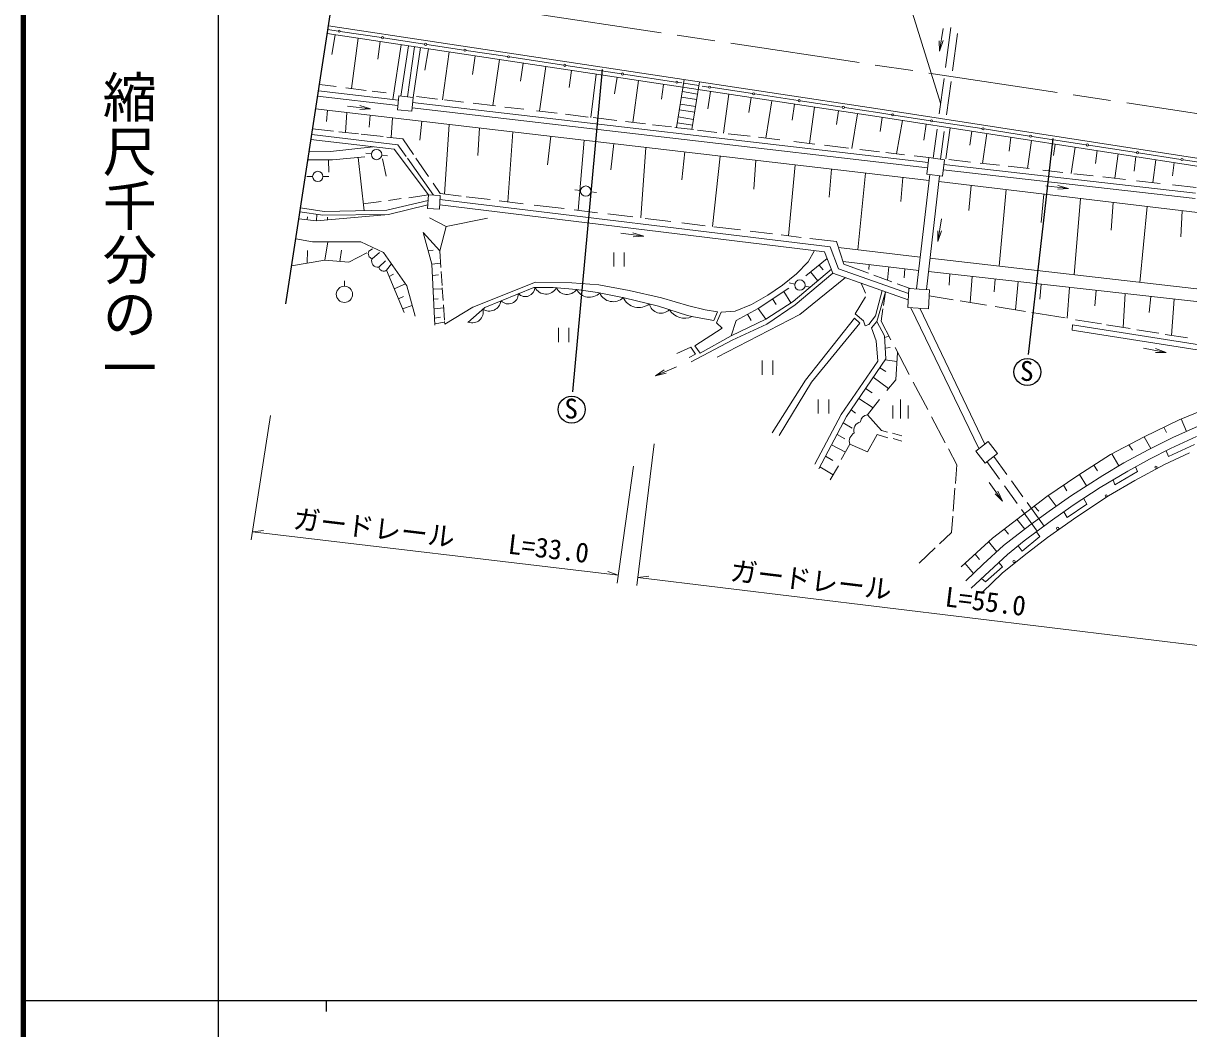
# Model space of a CAD drawing. Units: millimetres, scale not verified. Extents: x 40000 to 680000, y 20000 to 380000.
# Drawn here: x 40000 to 147687, y 202409 to 295322 of the extents above; entities that cross this region are included whole.
import ezdxf
from ezdxf.enums import TextEntityAlignment as Align

# ---------------------------------------------------------------- set-up
doc = ezdxf.new("R2010")
doc.units = ezdxf.units.MM
doc.header["$LTSCALE"] = 1000
doc.linetypes.add('CHAIN', pattern=[18.5, 12, -1.5, 3.5, -1.5])
for name, color, linetype, lineweight in [('M-BGD', 7, 'Continuous', 13), ('M-BMK', 2, 'CHAIN', 13), ('M-BMK-SRVR', 3, 'Continuous', 25), ('M-STR-HTXT', 7, 'Continuous', 13), ('M-TTL', 2, 'Continuous', 140), ('M-TTL-BAND', 7, 'Continuous', 25)]:
    doc.layers.add(name, color=color, linetype=linetype, lineweight=lineweight)
doc.styles.add('@ＭＳ ゴシック', font='')
doc.styles.add('ＭＳ ゴシック', font='')
doc.styles.get('@ＭＳ ゴシック').set_extended_font_data('@MS Gothic')
doc.styles.get('ＭＳ ゴシック').set_extended_font_data('MS Gothic')

msp = doc.modelspace()

# ---------------------------------------------------------------- linework, layer by layer
at = {"layer": 'M-BGD'}
for p, q in [((68186, 295085), (119178, 287380)), ((68078, 294377), (119077, 286671)), ((68135, 294752), (69086, 294609)), ((68816, 294265), (68499, 292430)), ((69284, 294579), (73093, 294003)), ((125003, 294831), (124656, 292739)), ((125217, 291235), (125719, 294921)), ((126327, 294386), (125858, 290927)), ((70941, 293944), (70323, 289297)), ((72986, 293635), (72775, 292023)), ((73291, 293973), (77085, 293400)), ((74925, 293342), (74152, 288275)), ((75592, 293241), (74894, 288591)), ((76149, 293157), (75497, 288532)), ((76696, 293075), (76025, 288479)), ((77437, 292963), (77115, 291000)), ((77283, 293370), (80714, 292852)), ((124656, 292739), (124639, 293714)), ((124656, 292739), (124997, 293720)), ((79352, 292673), (78741, 288238)), ((80912, 292822), (84731, 292245)), ((81754, 292310), (81503, 290579)), ((84011, 291970), (83393, 287714)), ((84929, 292215), (89943, 291457)), ((86185, 291641), (85933, 289963)), ((88295, 291322), (87684, 287201)), ((90140, 291428), (95274, 290652)), ((90663, 290964), (90447, 289402)), ((92934, 290621), (92438, 286612)), ((94862, 290330), (94625, 288799)), ((95472, 290622), (100293, 289894)), ((96833, 290032), (96323, 286170)), ((99154, 289682), (98958, 288308)), ((101079, 290115), (100370, 285687)), ((100491, 289864), (100836, 289812)), ((101026, 289783), (102423, 289572)), ((102476, 289904), (101773, 285520)), ((124633, 286956), (125079, 290225)), ((125726, 289956), (125307, 286866)), ((74667, 288214), (67269, 289096)), ((68905, 289478), (67358, 289676)), ((71682, 289123), (69801, 289364)), ((73517, 288889), (72222, 289054)), ((74706, 288610), (74580, 287334)), ((76025, 288479), (74706, 288610)), ((100902, 289007), (102296, 288783)), ((102739, 289524), (103324, 289436)), ((103491, 289026), (103248, 287411)), ((103522, 289406), (107388, 288822)), ((105198, 288768), (104706, 285182)), ((107586, 288792), (111599, 288185)), ((69972, 287670), (72078, 287417)), ((72078, 287417), (71083, 287713)), ((75898, 287204), (76025, 288479)), ((76323, 288558), (78273, 288325)), ((78927, 288247), (80666, 288039)), ((81563, 287932), (83629, 287685)), ((84498, 287582), (86246, 287373)), ((100717, 287857), (102112, 287633)), ((100821, 288502), (102215, 288279)), ((107247, 288459), (107033, 287074)), ((109176, 288167), (108627, 284702)), ((111272, 287851), (111057, 286373)), ((111796, 288156), (115672, 287570)), ((113117, 287572), (112640, 284223)), ((115870, 287540), (119145, 287045)), ((123696, 280802), (67012, 287418)), ((68101, 287291), (68002, 286236)), ((69886, 287083), (69772, 285238)), ((72078, 287417), (71105, 287356)), ((72051, 286830), (71956, 285718)), ((74107, 286590), (73996, 284770)), ((74580, 287334), (75898, 287204)), ((75929, 287510), (123551, 281972)), ((87433, 287231), (89321, 287006)), ((90087, 286915), (92200, 286662)), ((92667, 286607), (94835, 286348)), ((100527, 286670), (101922, 286447)), ((100633, 287330), (102027, 287106)), ((115336, 287237), (115136, 285981)), ((117092, 286971), (116552, 283766)), ((119077, 286671), (156783, 280844)), ((119145, 287045), (120242, 286876)), ((119178, 287380), (156885, 281553)), ((119377, 286625), (119188, 285322)), ((120440, 286845), (123827, 286322)), ((68673, 285360), (66730, 285575)), ((76813, 286274), (76631, 284533)), ((79341, 285979), (78914, 279535)), ((82147, 285652), (81994, 283103)), ((95639, 286252), (97508, 286029)), ((98125, 285955), (99892, 285744)), ((100219, 285705), (101939, 285500)), ((100441, 286131), (101835, 285908)), ((102285, 285459), (104079, 285244)), ((121231, 286338), (120690, 283262)), ((123429, 285999), (123226, 284523)), ((124025, 286291), (128583, 285587)), ((124075, 282854), (124442, 285549)), ((125643, 285657), (125234, 282795)), ((128780, 285556), (132987, 284906)), ((74257, 283684), (66576, 284571)), ((74621, 284105), (66647, 285035)), ((70984, 285104), (69144, 285308)), ((73247, 284853), (71221, 285077)), ((75071, 284650), (73599, 284814)), ((75071, 284650), (76062, 283195)), ((85223, 285293), (84771, 278825)), ((88731, 284883), (88429, 282251)), ((91827, 284522), (91263, 278038)), ((105126, 285120), (107154, 284877)), ((107930, 284785), (109902, 284549)), ((111201, 284394), (113136, 284163)), ((125099, 285333), (124751, 282766)), ((127660, 285345), (127449, 284063)), ((129042, 285131), (128644, 282376)), ((131258, 284789), (131094, 283511)), ((133156, 284496), (132784, 281909)), ((133184, 284876), (138221, 284097)), ((68394, 283469), (66412, 283501)), ((68394, 283469), (72326, 283907)), ((72173, 283255), (71642, 283320)), ((77433, 279479), (74257, 283684)), ((75390, 283016), (74621, 284105)), ((94552, 284204), (94296, 281778)), ((97509, 283859), (97051, 277337)), ((101129, 283436), (100858, 280863)), ((114043, 284055), (116258, 283791)), ((117305, 283666), (119118, 283449)), ((119688, 283381), (121425, 283174)), ((135361, 284155), (135206, 283091)), ((137200, 283871), (136833, 281455)), ((138419, 284067), (142857, 283381)), ((139220, 283558), (139067, 282380)), ((141183, 283255), (140861, 280998)), ((143055, 283350), (146966, 282746)), ((68583, 282691), (66290, 282701)), ((68191, 282693), (68233, 281570)), ((68583, 282691), (71570, 282986)), ((70955, 282925), (71486, 277998)), ((73651, 283071), (73119, 283137)), ((73182, 282789), (73532, 281191)), ((77906, 279453), (75507, 282850)), ((76283, 282870), (77436, 281178)), ((104408, 283053), (103690, 276533)), ((107697, 282670), (107514, 279980)), ((111337, 282245), (110718, 275681)), ((122315, 283068), (123671, 282906)), ((123671, 282906), (123476, 281389)), ((125130, 282718), (123671, 282906)), ((124934, 281201), (125130, 282718)), ((125520, 282728), (127540, 282500)), ((128428, 282400), (130213, 282199)), ((142813, 283003), (142656, 281651)), ((144665, 282717), (144372, 280602)), ((146331, 282460), (146179, 281240)), ((147163, 282715), (151060, 282113)), ((66736, 281169), (66201, 281169)), ((68225, 281169), (67690, 281169)), ((114688, 281854), (114454, 279244)), ((117818, 281488), (117121, 274396)), ((121277, 281085), (121078, 278844)), ((122550, 270773), (123759, 281353)), ((123446, 270723), (124650, 281238)), ((123476, 281389), (124934, 281201)), ((125007, 281766), (148274, 279118)), ((131017, 282108), (132961, 281889)), ((134213, 281748), (136064, 281539)), ((137083, 281424), (138858, 281224)), ((139746, 281123), (141859, 280885)), ((77865, 280548), (78522, 279582)), ((150328, 277618), (124588, 280699)), ((127573, 280342), (127370, 278022)), ((134473, 280288), (136582, 280066)), ((136582, 280066), (135583, 280348)), ((136582, 280066), (135610, 279991)), ((142868, 280771), (145055, 280524)), ((146186, 280397), (148388, 280148)), ((77404, 278962), (73605, 278039)), ((73743, 278962), (74920, 279144)), ((75635, 279200), (77433, 279479)), ((77433, 279479), (77362, 278211)), ((78525, 279418), (77433, 279479)), ((78454, 278150), (78525, 279418)), ((78522, 279582), (80467, 279347)), ((80914, 279292), (83129, 279024)), ((83984, 278920), (86187, 278654)), ((91494, 279870), (90962, 279932)), ((92973, 279698), (92441, 279760)), ((130826, 279953), (130186, 272874)), ((134302, 279536), (134057, 276929)), ((137697, 279130), (137103, 272081)), ((67691, 277593), (65553, 277889)), ((67801, 277927), (65609, 278256)), ((73605, 278039), (67801, 277927)), ((71415, 278653), (73070, 278864)), ((77380, 278532), (73733, 277663)), ((77362, 278211), (78454, 278150)), ((78476, 278549), (114048, 274210)), ((87215, 278529), (89972, 278195)), ((90903, 278082), (93064, 277820)), ((140715, 278769), (140514, 276214)), ((143851, 278393), (143185, 271383)), ((147096, 278005), (146970, 275604)), ((67090, 277067), (65457, 277258)), ((66226, 277168), (66257, 277429)), ((67090, 277067), (67133, 277670)), ((73733, 277663), (67090, 277067)), ((73733, 277663), (67691, 277593)), ((68101, 277158), (68121, 277398)), ((79062, 276532), (77527, 277331)), ((79062, 276532), (82908, 277315)), ((94000, 277707), (96333, 277424)), ((97476, 277286), (99827, 277001)), ((100866, 276875), (102997, 276617)), ((124856, 277261), (124509, 275168)), ((77765, 273076), (76945, 275978)), ((76945, 275978), (78480, 274295)), ((78480, 274295), (79062, 276532)), ((95221, 275916), (97326, 275652)), ((97326, 275652), (96332, 275954)), ((103796, 276520), (106261, 276221)), ((107153, 276113), (109224, 275862)), ((110028, 275765), (111870, 275541)), ((124509, 275168), (124492, 276143)), ((124509, 275168), (124850, 276149)), ((66726, 275128), (65172, 275401)), ((71184, 275128), (66726, 275128)), ((67864, 273431), (68135, 275128)), ((73287, 274140), (71184, 275128)), ((97326, 275652), (96352, 275596)), ((112688, 275442), (115132, 275146)), ((115132, 275146), (115833, 273071)), ((115314, 274609), (122886, 273714)), ((66229, 273155), (66263, 274329)), ((69247, 273309), (69396, 274350)), ((71731, 274119), (70090, 273235)), ((71928, 274262), (72266, 274480)), ((72221, 273558), (72920, 274134)), ((75432, 271069), (73287, 274140)), ((77416, 274312), (77867, 274368)), ((78480, 274295), (78584, 272767)), ((94557, 274139), (94557, 272839)), ((95532, 272839), (95532, 274139)), ((114283, 273599), (112313, 271981)), ((113117, 274323), (112518, 273274)), ((114048, 274210), (114807, 272235)), ((150146, 270585), (123776, 273608)), ((67864, 273431), (64791, 272913)), ((70090, 273235), (67864, 273431)), ((72850, 272798), (73453, 273386)), ((73575, 272517), (74022, 273088)), ((73575, 272517), (75182, 268592)), ((77765, 273076), (78557, 273163)), ((78038, 267426), (77765, 273076)), ((114670, 272591), (111135, 269626)), ((112518, 273274), (111452, 272180)), ((113536, 272986), (113902, 272554)), ((115750, 273317), (122745, 272481)), ((115833, 273071), (118104, 272230)), ((118162, 273029), (118134, 272572)), ((119967, 272813), (119849, 271584)), ((121443, 272636), (121386, 271815)), ((69673, 271029), (69673, 271529)), ((73821, 271914), (74204, 272132)), ((77816, 272027), (78372, 272083)), ((78610, 272390), (78700, 271081)), ((81527, 269078), (87331, 271412)), ((87331, 271412), (90696, 271349)), ((111452, 272180), (110148, 271128)), ((114807, 272235), (111323, 269307)), ((115978, 271820), (111750, 268409)), ((112753, 272342), (113408, 271532)), ((114807, 272235), (121773, 269767)), ((118598, 272047), (120251, 271435)), ((123635, 272380), (150050, 269423)), ((125624, 272157), (125540, 271137)), ((127681, 271927), (127487, 269525)), ((129795, 271691), (129704, 270506)), ((131917, 271453), (131679, 268840)), ((74279, 270795), (75310, 271243)), ((76210, 268251), (75432, 271069)), ((77877, 270752), (78719, 270790)), ((78714, 270873), (78794, 269702)), ((87164, 270914), (82646, 269073)), ((88956, 270904), (87164, 270914)), ((88956, 270904), (91119, 270721)), ((90696, 271349), (93177, 271160)), ((93049, 270433), (91119, 270721)), ((95530, 269956), (93049, 270433)), ((93177, 271160), (95995, 270634)), ((95995, 270634), (98981, 269940)), ((110750, 270853), (107909, 268958)), ((110148, 271128), (108788, 270189)), ((110265, 270529), (110925, 269488)), ((111296, 271230), (110772, 271340)), ((112753, 270923), (112229, 271034)), ((117418, 271310), (117834, 270382)), ((118732, 268298), (119378, 270616)), ((118877, 267761), (119666, 270514)), ((119471, 269258), (119666, 270514)), ((120757, 271248), (121946, 270807)), ((121832, 270813), (121733, 269051)), ((123751, 270706), (121832, 270813)), ((123653, 268943), (123751, 270706)), ((134059, 271213), (133924, 269819)), ((136675, 270920), (136449, 268061)), ((139149, 270643), (139014, 269203)), ((141826, 270344), (141620, 267216)), ((74668, 269848), (75139, 270066)), ((75043, 268931), (75937, 269242)), ((77922, 269834), (78344, 269845)), ((78821, 269308), (78918, 267886)), ((98699, 269185), (95530, 269956)), ((98981, 269940), (101505, 269204)), ((107274, 269334), (105774, 268717)), ((108788, 270189), (107274, 269334)), ((111135, 269626), (108608, 267977)), ((111323, 269307), (108701, 267512)), ((109242, 269847), (109563, 269344)), ((117816, 270046), (116872, 268485)), ((125913, 269782), (123720, 270141)), ((129007, 269277), (126575, 269674)), ((144202, 270078), (144047, 268586)), ((146331, 269839), (146105, 266483)), ((77965, 268936), (78839, 269040)), ((78007, 268071), (78549, 268172)), ((78943, 267524), (81527, 269078)), ((82646, 269073), (81090, 267685)), ((101376, 268316), (98699, 269185)), ((101942, 268182), (101376, 268316)), ((101505, 269204), (103020, 268855)), ((103805, 267852), (101942, 268182)), ((103020, 268855), (104141, 268668)), ((104141, 268668), (103805, 267852)), ((104498, 268633), (104064, 267652)), ((111750, 268409), (104130, 264463)), ((105774, 268717), (104498, 268633)), ((107909, 268958), (105884, 267864)), ((106927, 268428), (107255, 267862)), ((107909, 268958), (108608, 267977)), ((116872, 268485), (117648, 267840)), ((118124, 267494), (118732, 268298)), ((119262, 267800), (119426, 268942)), ((121733, 269051), (123653, 268943)), ((128308, 256013), (122006, 269035)), ((122845, 268988), (128863, 256437)), ((132606, 268688), (129813, 269145)), ((136274, 268089), (133200, 268592)), ((78032, 267561), (78931, 267691)), ((78926, 267766), (78943, 267524)), ((89447, 267168), (89447, 265868)), ((90422, 265868), (90422, 267168)), ((104568, 267161), (102059, 265521)), ((104064, 267652), (104568, 267161)), ((108608, 267977), (105415, 266429)), ((105884, 267864), (105415, 266429)), ((108701, 267512), (105504, 266054)), ((116802, 268067), (112273, 262347)), ((112848, 262158), (117306, 267619)), ((117306, 267619), (116802, 268067)), ((117648, 267840), (117797, 267364)), ((117797, 267364), (118124, 267494)), ((118877, 267761), (118372, 267186)), ((118372, 267186), (118821, 265980)), ((119564, 266429), (118877, 267761)), ((120171, 266075), (119262, 267800)), ((136930, 266950), (136936, 267455)), ((139631, 267541), (137226, 267934)), ((142270, 267109), (140104, 267463)), ((105504, 266054), (101719, 264035)), ((105415, 266429), (102541, 264845)), ((119704, 264326), (119564, 266429)), ((119574, 266273), (120002, 266396)), ((136930, 266950), (151083, 264720)), ((144925, 266676), (142888, 267008)), ((147579, 266242), (145525, 266578)), ((100390, 264806), (101694, 265380)), ((101694, 265380), (102101, 264735)), ((102059, 265521), (102541, 264845)), ((118821, 265980), (118961, 264101)), ((119638, 265310), (120090, 265359)), ((121862, 262868), (120551, 265355)), ((120629, 262359), (120783, 264915)), ((143511, 265292), (145598, 264915)), ((145598, 264915), (144623, 265270)), ((145598, 264915), (144623, 264912)), ((102101, 264735), (101540, 264427)), ((108287, 264147), (108287, 262847)), ((109262, 262847), (109262, 264147)), ((118961, 264101), (115568, 259166)), ((116066, 258984), (119704, 264326)), ((119629, 264215), (120732, 264066)), ((100354, 263584), (98405, 262748)), ((98405, 262748), (99217, 263288)), ((98405, 262748), (99415, 262990)), ((119137, 263493), (119716, 263144)), ((112273, 262347), (109210, 257472)), ((109841, 257237), (112848, 262158)), ((118534, 262608), (119959, 261575)), ((119802, 261392), (120629, 262359)), ((123571, 259626), (122228, 262172)), ((117196, 260643), (118532, 259798)), ((117835, 261582), (118436, 261163)), ((113452, 260556), (113452, 259256)), ((114427, 259256), (114427, 260556)), ((116491, 259608), (116903, 259303)), ((117999, 259127), (119129, 260551)), ((120360, 258791), (120360, 260016)), ((121060, 258791), (121060, 260541)), ((121760, 258791), (121760, 260016)), ((150480, 260201), (146821, 258687)), ((115568, 259166), (113132, 254589)), ((113507, 254140), (116066, 258984)), ((119297, 257677), (117999, 259127)), ((125197, 256540), (123928, 258948)), ((146821, 258687), (143568, 257103)), ((146985, 258755), (147473, 257603)), ((115765, 258414), (116594, 257896)), ((119844, 257537), (119297, 257677)), ((121190, 257200), (120307, 257452)), ((145403, 257996), (145630, 257505)), ((146218, 257047), (148559, 258084)), ((114688, 256376), (115963, 255690)), ((115194, 257334), (115906, 256929)), ((115582, 254999), (116364, 256416)), ((116364, 256416), (118022, 255714)), ((118022, 255714), (118905, 257312)), ((118905, 257312), (119872, 257004)), ((120377, 256948), (121190, 256709)), ((129170, 256672), (128022, 255795)), ((130020, 255559), (129170, 256672)), ((143568, 257103), (140470, 255462)), ((142170, 256362), (142508, 255863)), ((143568, 257103), (144183, 256036)), ((143933, 255911), (146218, 257047)), ((145822, 255294), (148219, 256401)), ((146012, 256033), (148410, 257126)), ((114125, 255309), (114795, 254927)), ((126262, 254520), (125485, 255994)), ((128022, 255795), (128873, 254682)), ((128873, 254682), (130020, 255559)), ((129680, 255299), (130886, 253626)), ((140470, 255462), (137455, 253528)), ((140598, 255531), (141224, 254411)), ((141703, 254691), (143933, 255911)), ((144063, 255051), (146012, 256033)), ((145459, 254564), (147773, 255636)), ((145604, 255827), (145822, 255294)), ((113612, 254338), (114826, 253597)), ((114545, 253134), (115330, 254424)), ((126124, 252799), (126262, 254520)), ((129048, 254815), (130211, 253207)), ((138936, 254478), (139267, 253977)), ((139741, 253542), (141703, 254691)), ((142073, 253930), (144063, 255051)), ((142704, 253071), (145459, 254564)), ((142965, 253902), (142780, 254328)), ((137455, 253528), (134578, 251600)), ((136853, 251677), (139741, 253542)), ((137595, 253617), (138250, 252579)), ((139521, 252430), (142073, 253930)), ((140286, 251641), (142704, 253071)), ((140705, 253126), (140876, 252655)), ((140876, 252655), (142965, 253902)), ((125917, 250230), (126088, 252353)), ((129265, 252885), (130496, 251158)), ((130496, 251158), (130045, 252094)), ((130667, 252577), (131840, 250956)), ((131317, 253028), (132373, 251564)), ((136117, 252631), (136435, 252126)), ((137025, 250803), (139521, 252430)), ((134578, 251600), (129552, 247751)), ((130496, 251158), (129796, 251837)), ((132758, 251030), (134322, 248861)), ((134713, 251690), (135456, 250702)), ((134806, 250247), (136853, 251677)), ((137363, 249706), (140286, 251641)), ((138261, 250888), (137979, 251425)), ((132248, 250392), (133693, 248394)), ((132997, 248929), (134806, 250247)), ((133408, 250704), (133827, 250238)), ((134880, 249275), (137025, 250803)), ((136147, 250178), (136467, 249640)), ((136467, 249640), (138261, 250888)), ((125760, 248276), (125880, 249772)), ((130586, 247064), (132997, 248929)), ((131815, 249485), (132535, 248572)), ((132483, 247495), (134880, 249275)), ((134650, 247813), (137363, 249706)), ((124649, 247220), (125760, 248276)), ((129552, 247751), (126671, 245081)), ((130647, 248590), (131033, 248126)), ((132310, 246542), (133936, 247888)), ((132484, 246152), (134650, 247813)), ((133936, 247888), (133624, 248342)), ((122774, 245437), (124245, 246836)), ((128693, 245340), (130586, 247064)), ((129198, 247424), (129957, 246492)), ((130941, 246233), (132483, 247495)), ((131918, 247032), (132310, 246542)), ((127578, 243130), (130941, 246233)), ((127961, 246277), (128358, 245779)), ((130465, 244512), (132484, 246152)), ((127029, 245413), (127815, 244485)), ((127095, 243784), (128693, 245340)), ((128635, 242745), (130465, 244512)), ((128903, 243696), (130487, 245098)), ((130487, 245098), (130137, 245491)), ((128547, 244024), (128903, 243696))]:
    msp.add_line(p, q, dxfattribs=at)
at = {"layer": 'M-BGD', "lineweight": 25}
for p, q in [((90772, 261254), (93522, 291055)), ((132876, 264727), (135150, 284678))]:
    msp.add_line(p, q, dxfattribs=at)
at = {"layer": 'M-BGD'}
for centre, radius in [((69185, 294594), 100), ((73192, 293988), 100), ((77184, 293385), 100), ((80813, 292837), 100), ((84830, 292230), 100), ((90042, 291443), 100), ((95373, 290637), 100), ((100392, 289879), 100), ((103423, 289421), 100), ((107487, 288807), 100), ((111698, 288170), 100), ((115771, 287555), 100), ((120341, 286860), 100), ((123926, 286306), 100), ((128681, 285571), 100), ((133085, 284891), 100), ((72646, 283196), 477), ((138320, 284082), 100), ((142956, 283365), 100), ((147065, 282731), 100), ((67213, 281169), 477), ((91967, 279815), 477), ((111762, 271132), 477), ((69673, 270279), 750), ((144666, 254304), 103), ((140063, 251650), 103), ((135570, 248642), 103), ((131543, 245583), 103)]:
    msp.add_circle(centre, radius, dxfattribs=at)
at = {"layer": 'M-BGD', "lineweight": 25}
for centre in [(132780, 263098), (90676, 259624)]:
    msp.add_circle(centre, 1250, dxfattribs=at)
at = {"layer": 'M-BGD'}
for centre, radius, start, end in [((72381, 274038), 506, 153.68336, 251.48435), ((72749, 273354), 566, 158.92614, 280.31446), ((73293, 272864), 448, 188.57201, 309.01025), ((84814, 270329), 937, 223.77258, 0.57155), ((86390, 270957), 890, 224.05408, 357.20677), ((88280, 271413), 1119, 206.5044, 331.46642), ((90237, 271345), 1080, 205.59956, 324.69659), ((92318, 271370), 1364, 208.42998, 314.10419), ((94495, 270941), 1346, 204.12568, 314.12728), ((83043, 269827), 1104, 237.41999, 352.37066), ((96874, 270648), 1591, 205.01248, 307.85674), ((98916, 269629), 1092, 192.58802, 315.36148), ((81513, 268621), 975, 247.05529, 16.40374), ((101118, 269744), 1676, 211.75282, 294.16139), ((117489, 257738), 756, 100.23855, 201.29582), ((118044, 258437), 691, 93.69906, 176.30094), ((117225, 256678), 900, 119.3251, 196.89579)]:
    msp.add_arc(centre, radius, start, end, dxfattribs=at)
at = {"layer": 'M-BMK'}
msp.add_line((68783, 298984), (167897, 284066), dxfattribs=at)
at = {"layer": 'M-BMK-SRVR'}
msp.add_line((64253, 269399), (68783, 298984), dxfattribs=at)
at = {"layer": 'M-STR-HTXT'}
for p, q in [((110836, 332631), (124767, 287937)), ((62854, 259067), (61065, 247598)), ((98284, 256456), (96694, 243381)), ((96377, 254406), (94876, 243596)), ((61179, 248326), (62201, 248456)), ((61179, 248326), (94978, 244326)), ((94978, 244326), (94004, 244664)), ((96782, 244112), (97805, 244240)), ((96782, 244112), (150238, 237610))]:
    msp.add_line(p, q, dxfattribs=at)
at = {"layer": 'M-TTL'}
msp.add_line((40000, 380000), (40000, 20000), dxfattribs=at)
at = {"layer": 'M-TTL-BAND'}
for p, q in [((58000, 370000), (58000, 20000)), ((40000, 205000), (579000, 205000)), ((68000, 205000), (68000, 204000))]:
    msp.add_line(p, q, dxfattribs=at)
at = {"layer": 'M-TTL-BAND', "lineweight": 13}
for p, q in [((74608, 287718), (67193, 288602)), ((75978, 288008), (123615, 282468)), ((125071, 282262), (148329, 279614)), ((78504, 279049), (114552, 274652)), ((114552, 274652), (115329, 272632)), ((115329, 272632), (121805, 270338)), ((136936, 267455), (151049, 265232))]:
    msp.add_line(p, q, dxfattribs=at)

# ---------------------------------------------------------------- texts
at = {"layer": 'M-BGD', "style": 'ＭＳ ゴシック'}
for p in [(132102, 261725), (89997, 258251)]:
    msp.add_text('S', height=1833, dxfattribs=at).set_placement(p, align=Align.BOTTOM_LEFT)
at = {"layer": 'M-STR-HTXT', "style": 'ＭＳ ゴシック'}
for s, rotation, p in [('ガードレール\u3000\u3000L=33.0', 353.251, (64794, 248123)), ('ガードレール\u3000\u3000L=55.0', 353.064, (105175, 243317))]:
    msp.add_text(s, height=1833, rotation=rotation, dxfattribs=at).set_placement(p, align=Align.BOTTOM_LEFT)
at = {"layer": 'M-TTL-BAND', "style": '@ＭＳ ゴシック'}
msp.add_text('縮尺千分の一', height=3666, rotation=270, dxfattribs=at).set_placement((49777, 261030), align=Align.MIDDLE_RIGHT)

doc.saveas('drawing.dxf')
